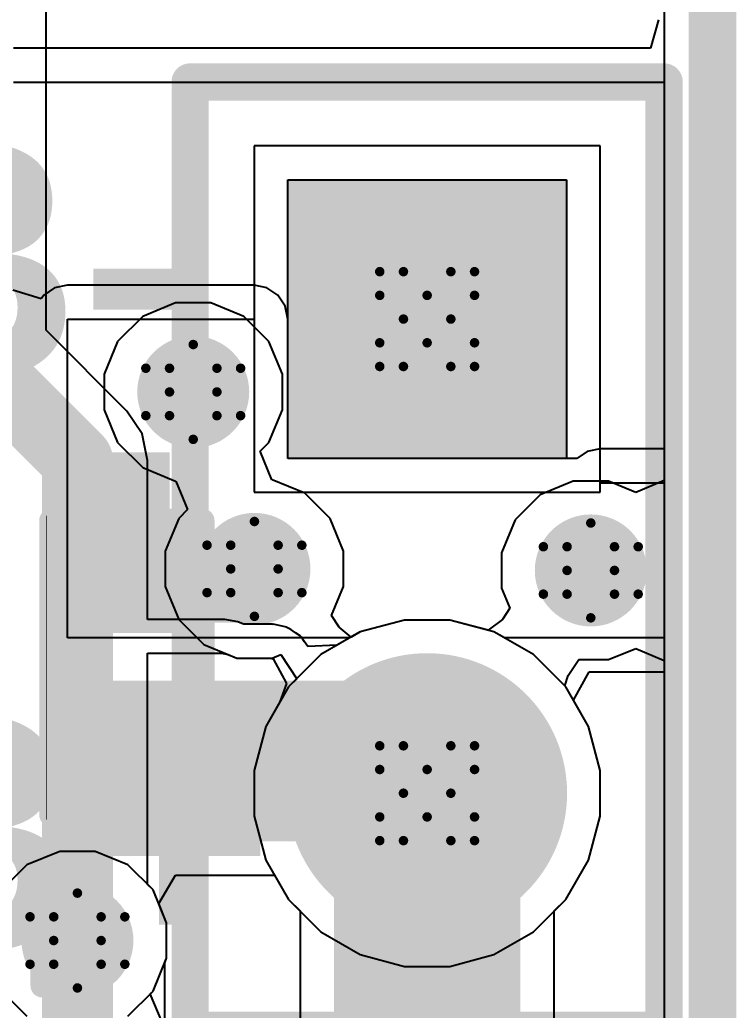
# Model space of a CAD drawing. Header units: inches. Extents: x -10 to 344, y -7 to 75.
# Drawn here: x 56.29 to 60.13, y 10.62 to 15.92 of the extents above; entities that cross this region are included whole.
import ezdxf

# ---------------------------------------------------------------- set-up
doc = ezdxf.new("R2010")
doc.units = ezdxf.units.IN
for name, color, linetype in [('Board Outline', 216, 'Continuous'), ('Bottom Layer', 5, 'Continuous'), ('Bottom Overlay', 54, 'Continuous'), ('Bottom Paste', 16, 'Continuous'), ('Bottom Solder', 6, 'Continuous'), ('Drill Drawing', 1, 'Continuous'), ('Mid Layer 1', 16, 'Continuous'), ('Mid Layer 2', 76, 'Continuous'), ('Multi-Layer', 9, 'Continuous'), ('Pad Holes', 156, 'Continuous'), ('Top Layer', 1, 'Continuous'), ('Top Overlay', 2, 'Continuous'), ('Top Solder', 216, 'Continuous'), ('Via Holes', 16, 'Continuous')]:
    doc.layers.add(name, color=color, linetype=linetype)
doc.styles.add('Arial_Bold', font='', dxfattribs={"height": 0.2})
doc.styles.get('Arial_Bold').set_extended_font_data('Arial', bold=True)

# ---------------------------------------------------------------- blocks, each defined once
blk = doc.blocks.new('R___0402_B_18')
at = {"layer": 'Bottom Layer'}
for points in [[(-0.2413, 0.3175), (-0.2413, -0.3175), (-0.6985, -0.3175), (-0.6985, 0.3175)], [(0.6985, 0.3175), (0.6985, -0.3175), (0.2413, -0.3175), (0.2413, 0.3175)]]:
    blk.add_hatch(color=5, dxfattribs=at).paths.add_polyline_path(points)
at = {"layer": 'Bottom Paste'}
for points in [[(-0.2413, 0.3175), (-0.2413, -0.3175), (-0.6985, -0.3175), (-0.6985, 0.3175)], [(0.6985, 0.3175), (0.6985, -0.3175), (0.2413, -0.3175), (0.2413, 0.3175)]]:
    blk.add_hatch(color=16, dxfattribs=at).paths.add_polyline_path(points)
at = {"layer": 'Bottom Solder'}
for points in [[(-0.1863, 0.3725), (-0.1863, -0.3725), (-0.7535, -0.3725), (-0.7535, 0.3725)], [(0.7535, 0.3725), (0.7535, -0.3725), (0.1863, -0.3725), (0.1863, 0.3725)]]:
    blk.add_hatch(color=6, dxfattribs=at).paths.add_polyline_path(points)
at = {"layer": 'Bottom Overlay'}
for points in [[(-0.7874, 0.4064, 0.127, 0.127, 0), (0.7874, 0.4064, 0.127, 0.127, 0)], [(-0.7874, 0.4064, 0.127, 0.127, 0), (-0.7874, -0.4064, 0.127, 0.127, 0)], [(-0.8128, 0.4318, 0.00323, 0.00323, 0), (0.8128, 0.4318, 0.00323, 0.00323, 0)], [(0.7874, 0.4064, 0.127, 0.127, 0), (0.7874, -0.4064, 0.127, 0.127, 0)], [(-0.7874, -0.4064, 0.127, 0.127, 0), (0.7874, -0.4064, 0.127, 0.127, 0)]]:
    blk.add_lwpolyline(points, format="xyseb", dxfattribs=at)
for points in [[(-0.8191, 0.4064, 0.0635, 0.0635, 1), (-0.7556, 0.4064, 0.0635, 0.0635, 1)], [(-0.8191, 0.4064, 0.0635, 0.0635, 1), (-0.7556, 0.4064, 0.0635, 0.0635, 1)], [(-0.8136, 0.4318, 0.00161, 0.00161, 1), (-0.812, 0.4318, 0.00161, 0.00161, 1)], [(0.7556, 0.4064, 0.0635, 0.0635, 1), (0.8191, 0.4064, 0.0635, 0.0635, 1)], [(0.7556, 0.4064, 0.0635, 0.0635, 1), (0.8191, 0.4064, 0.0635, 0.0635, 1)], [(0.812, 0.4318, 0.00161, 0.00161, 1), (0.8136, 0.4318, 0.00161, 0.00161, 1)], [(-0.8191, -0.4064, 0.0635, 0.0635, 1), (-0.7556, -0.4064, 0.0635, 0.0635, 1)], [(-0.8191, -0.4064, 0.0635, 0.0635, 1), (-0.7556, -0.4064, 0.0635, 0.0635, 1)], [(0.7556, -0.4064, 0.0635, 0.0635, 1), (0.8191, -0.4064, 0.0635, 0.0635, 1)], [(0.7556, -0.4064, 0.0635, 0.0635, 1), (0.8191, -0.4064, 0.0635, 0.0635, 1)]]:
    blk.add_lwpolyline(points, format="xyseb", close=True, dxfattribs=at)
blk = doc.blocks.new('32_QFN__5_5__B_27')
at = {"layer": 'Bottom Overlay'}
for points in [[(2.5, -2.205, 0.127, 0.127, 0), (2.5, -2.5, 0.127, 0.127, 0)], [(2.205, -2.5, 0.127, 0.127, 0), (2.5, -2.5, 0.127, 0.127, 0)]]:
    blk.add_lwpolyline(points, format="xyseb", dxfattribs=at)
for points in [[(2.1732, -2.5, 0.0635, 0.0635, 1), (2.2367, -2.5, 0.0635, 0.0635, 1)], [(2.4683, -2.5, 0.0635, 0.0635, 1), (2.5318, -2.5, 0.0635, 0.0635, 1)], [(2.4683, -2.5, 0.0635, 0.0635, 1), (2.5318, -2.5, 0.0635, 0.0635, 1)]]:
    blk.add_lwpolyline(points, format="xyseb", close=True, dxfattribs=at)
blk = doc.blocks.new('HDR1X2__86')
at = {"layer": 'Bottom Layer'}
blk.add_hatch(color=5, dxfattribs=at).paths.add_polyline_path([(-0.75, 0.75), (0.75, 0.75), (0.75, -0.75), (-0.75, -0.75)])
h = blk.add_hatch(color=5, dxfattribs=at)
edge = h.paths.add_edge_path()
edge.add_arc((2.54, 0), 0.75, 0, 360)
at = {"layer": 'Bottom Solder'}
h = blk.add_hatch(color=6, dxfattribs=at)
edge = h.paths.add_edge_path()
edge.add_arc((0, 0), 0.5516, 0, 360)
h = blk.add_hatch(color=6, dxfattribs=at)
edge = h.paths.add_edge_path()
edge.add_arc((2.54, 0), 0.5516, 0, 360)
at = {"layer": 'Mid Layer 1'}
blk.add_hatch(color=16, dxfattribs=at).paths.add_polyline_path([(-0.75, 0.75), (0.75, 0.75), (0.75, -0.75), (-0.75, -0.75)])
h = blk.add_hatch(color=16, dxfattribs=at)
edge = h.paths.add_edge_path()
edge.add_arc((2.54, 0), 0.75, 0, 360)
at = {"layer": 'Mid Layer 2'}
blk.add_hatch(color=76, dxfattribs=at).paths.add_polyline_path([(-0.75, 0.75), (0.75, 0.75), (0.75, -0.75), (-0.75, -0.75)])
h = blk.add_hatch(color=76, dxfattribs=at)
edge = h.paths.add_edge_path()
edge.add_arc((2.54, 0), 0.75, 0, 360)
at = {"layer": 'Multi-Layer'}
blk.add_hatch(color=9, dxfattribs=at).paths.add_polyline_path([(-0.75, 0.75), (0.75, 0.75), (0.75, -0.75), (-0.75, -0.75)])
h = blk.add_hatch(color=9, dxfattribs=at)
edge = h.paths.add_edge_path()
edge.add_arc((2.54, 0), 0.75, 0, 360)
at = {"layer": 'Pad Holes'}
h = blk.add_hatch(color=7, dxfattribs=at)
edge = h.paths.add_edge_path()
edge.add_arc((0, 0), 0.45, 0, 360)
h = blk.add_hatch(color=7, dxfattribs=at)
edge = h.paths.add_edge_path()
edge.add_arc((2.54, 0), 0.45, 0, 360)
at = {"layer": 'Top Layer'}
blk.add_hatch(color=1, dxfattribs=at).paths.add_polyline_path([(-0.75, 0.75), (0.75, 0.75), (0.75, -0.75), (-0.75, -0.75)])
h = blk.add_hatch(color=1, dxfattribs=at)
edge = h.paths.add_edge_path()
edge.add_arc((2.54, 0), 0.75, 0, 360)
at = {"layer": 'Top Solder'}
h = blk.add_hatch(color=216, dxfattribs=at)
edge = h.paths.add_edge_path()
edge.add_arc((0, 0), 0.5516, 0, 360)
h = blk.add_hatch(color=216, dxfattribs=at)
edge = h.paths.add_edge_path()
edge.add_arc((2.54, 0), 0.5516, 0, 360)
at = {"layer": 'Top Overlay'}
for points in [[(3.81, 1.27, 0.2, 0.2, 0), (-1.27, 1.27, 0.2, 0.2, 0)], [(-1.27, -1.27, 0.2, 0.2, 0), (-1.27, 1.27, 0.2, 0.2, 0)], [(3.81, -1.27, 0.2, 0.2, 0), (3.81, 1.27, 0.2, 0.2, 0)], [(3.81, -1.27, 0.2, 0.2, 0), (-1.27, -1.27, 0.2, 0.2, 0)]]:
    blk.add_lwpolyline(points, format="xyseb", dxfattribs=at)
for points in [[(-1.32, 1.27, 0.1, 0.1, 1), (-1.22, 1.27, 0.1, 0.1, 1)], [(-1.32, 1.27, 0.1, 0.1, 1), (-1.22, 1.27, 0.1, 0.1, 1)], [(3.76, 1.27, 0.1, 0.1, 1), (3.86, 1.27, 0.1, 0.1, 1)], [(3.76, 1.27, 0.1, 0.1, 1), (3.86, 1.27, 0.1, 0.1, 1)], [(-1.32, -1.27, 0.1, 0.1, 1), (-1.22, -1.27, 0.1, 0.1, 1)], [(-1.32, -1.27, 0.1, 0.1, 1), (-1.22, -1.27, 0.1, 0.1, 1)], [(3.76, -1.27, 0.1, 0.1, 1), (3.86, -1.27, 0.1, 0.1, 1)], [(3.76, -1.27, 0.1, 0.1, 1), (3.86, -1.27, 0.1, 0.1, 1)]]:
    blk.add_lwpolyline(points, format="xyseb", close=True, dxfattribs=at)

msp = doc.modelspace()

# ---------------------------------------------------------------- hatches: boundary and pattern name
at = {"layer": 'Bottom Layer'}
h = msp.add_hatch(color=5, dxfattribs=at)
edge = h.paths.add_edge_path()
edge.add_arc((57.2172, 13.9307), 0.3, 0, 360)
for points in [[(57.0901, 12.9237), (57.0901, 13.6075), (56.6329, 13.6075), (56.6329, 12.9237)], [(56.8615, 12.6951), (57.5453, 12.6951), (57.5453, 13.1523), (56.8615, 13.1523)], [(56.544, 11.5234), (58.4708, 11.5234), (58.4708, 12.3832), (56.544, 12.3832)]]:
    msp.add_hatch(color=5, dxfattribs=at).paths.add_polyline_path(points)
h = msp.add_hatch(color=5, dxfattribs=at)
edge = h.paths.add_edge_path()
edge.add_arc((57.5453, 12.9827), 0.3, 0, 360)
h = msp.add_hatch(color=5, dxfattribs=at)
edge = h.paths.add_edge_path()
edge.add_arc((59.3478, 12.9745), 0.3, 0, 360)
h = msp.add_hatch(color=5, dxfattribs=at)
edge = h.paths.add_edge_path()
edge.add_arc((56.5967, 10.9919), 0.3, 0, 360)
at = {"layer": 'Mid Layer 1'}
h = msp.add_hatch(color=16, dxfattribs=at)
edge = h.paths.add_edge_path()
edge.add_arc((57.2172, 13.9307), 0.3, 0, 360)
h = msp.add_hatch(color=16, dxfattribs=at)
edge = h.paths.add_edge_path()
edge.add_arc((57.5453, 12.9827), 0.3, 0, 360)
h = msp.add_hatch(color=16, dxfattribs=at)
edge = h.paths.add_edge_path()
edge.add_arc((59.3478, 12.9745), 0.3, 0, 360)
h = msp.add_hatch(color=16, dxfattribs=at)
edge = h.paths.add_edge_path()
edge.add_arc((56.5967, 10.9919), 0.3, 0, 360)
at = {"layer": 'Mid Layer 2'}
h = msp.add_hatch(color=76, dxfattribs=at)
edge = h.paths.add_edge_path()
edge.add_arc((57.2172, 13.9307), 0.3, 0, 360)
h = msp.add_hatch(color=76, dxfattribs=at)
edge = h.paths.add_edge_path()
edge.add_arc((57.5453, 12.9827), 0.3, 0, 360)
h = msp.add_hatch(color=76, dxfattribs=at)
edge = h.paths.add_edge_path()
edge.add_arc((59.3478, 12.9745), 0.3, 0, 360)
msp.add_hatch(color=76, dxfattribs=at).paths.add_polyline_path([(57.9708, 9.525), (58.9708, 9.525), (58.9708, 11.7811), (57.9708, 11.7811)])
h = msp.add_hatch(color=76, dxfattribs=at)
edge = h.paths.add_edge_path()
edge.add_arc((56.5967, 10.9919), 0.3, 0, 360)
at = {"layer": 'Top Layer'}
h = msp.add_hatch(color=1, dxfattribs=at)
edge = h.paths.add_edge_path()
edge.add_arc((57.2172, 13.9307), 0.3, 0, 360)
h = msp.add_hatch(color=1, dxfattribs=at)
edge = h.paths.add_edge_path()
edge.add_arc((57.5453, 12.9827), 0.3, 0, 360)
h = msp.add_hatch(color=1, dxfattribs=at)
edge = h.paths.add_edge_path()
edge.add_arc((59.3478, 12.9745), 0.3, 0, 360)
h = msp.add_hatch(color=1, dxfattribs=at)
edge = h.paths.add_edge_path()
edge.add_arc((56.5967, 10.9919), 0.3, 0, 360)
at = {"layer": 'Via Holes'}
h = msp.add_hatch(color=7, dxfattribs=at)
edge = h.paths.add_edge_path()
edge.add_arc((57.2172, 13.9307), 0.15, 0, 360)
h = msp.add_hatch(color=7, dxfattribs=at)
edge = h.paths.add_edge_path()
edge.add_arc((57.5453, 12.9827), 0.15, 0, 360)
h = msp.add_hatch(color=7, dxfattribs=at)
edge = h.paths.add_edge_path()
edge.add_arc((59.3478, 12.9745), 0.15, 0, 360)
h = msp.add_hatch(color=7, dxfattribs=at)
edge = h.paths.add_edge_path()
edge.add_arc((56.5967, 10.9919), 0.15, 0, 360)

# ---------------------------------------------------------------- linework, layer by layer
at = {"layer": 'Board Outline'}
msp.add_lwpolyline([(60, 30, 0.254, 0.254, 0), (60, 0, 0.254, 0.254, 0)], format="xyseb", dxfattribs=at)
at = {"layer": 'Bottom Layer'}
for p, q in [((59.7411, 15.9982), (59.7411, 13.6254)), ((56.4746, 14.4886), (56.4158, 14.4493)), ((56.544, 14.5024), (56.4746, 14.4886)), ((57.543, 14.5024), (56.544, 14.5024)), ((57.6124, 14.4886), (57.543, 14.5024)), ((57.6712, 14.4493), (57.6124, 14.4886)), ((56.4031, 14.4303), (56.2507, 14.4765)), ((56.4158, 14.4493), (56.4031, 14.4303)), ((57.7105, 14.3905), (57.6712, 14.4493)), ((57.7243, 14.3211), (57.7105, 14.3905)), ((56.544, 12.6126), (56.544, 14.3211)), ((56.544, 14.3211), (57.543, 14.3211)), ((57.543, 14.3211), (57.543, 13.3933)), ((57.7243, 13.5746), (57.7243, 14.3211)), ((59.3292, 13.6116), (59.2738, 13.5746)), ((59.3986, 13.6254), (59.3292, 13.6116)), ((59.7411, 13.6254), (59.3986, 13.6254)), ((59.2738, 13.5746), (57.7243, 13.5746)), ((59.3986, 13.3933), (59.3986, 13.4441)), ((59.3986, 13.4441), (59.7411, 13.4441)), ((59.7411, 13.4441), (59.7411, 12.6126)), ((57.543, 13.3933), (59.3986, 13.3933)), ((58.3487, 12.7089), (58.1127, 12.6457)), ((58.5929, 12.7089), (58.3487, 12.7089)), ((58.8289, 12.6457), (58.5929, 12.7089)), ((58.1127, 12.6457), (58.0554, 12.6126)), ((58.8862, 12.6126), (58.8289, 12.6457)), ((58.0554, 12.6126), (56.544, 12.6126)), ((59.7411, 12.6126), (58.8862, 12.6126)), ((59.2547, 12.2789), (59.3396, 12.4313)), ((59.3396, 12.4313), (59.7411, 12.4313)), ((59.7411, 12.4313), (59.7411, 10.3243)), ((59.3354, 12.1392), (59.2547, 12.2789)), ((59.3986, 11.9033), (59.3354, 12.1392)), ((59.3986, 11.659), (59.3986, 11.9033)), ((59.3354, 11.423), (59.3986, 11.659)), ((59.2132, 11.2114), (59.3354, 11.423)), ((57.032, 11.1897), (57.1214, 11.3421)), ((57.1214, 11.3421), (57.6529, 11.3421)), ((57.6529, 11.3421), (57.7284, 11.2114)), ((57.7284, 11.2114), (57.9011, 11.0387)), ((59.0405, 11.0387), (59.2132, 11.2114)), ((57.0745, 11.087), (57.032, 11.1897)), ((57.0745, 10.8969), (57.0745, 11.087)), ((57.9011, 11.0387), (58.1127, 10.9165)), ((58.8289, 10.9165), (59.0405, 11.0387)), ((57.0018, 10.7213), (57.0745, 10.8969)), ((58.1127, 10.9165), (58.3487, 10.8533)), ((58.5929, 10.8533), (58.8289, 10.9165)), ((58.3487, 10.8533), (58.5929, 10.8533)), ((56.9871, 10.7066), (57.0018, 10.7213)), ((57.0502, 10.5542), (56.9871, 10.7066))]:
    msp.add_line(p, q, dxfattribs=at)
at = {"layer": 'Drill Drawing'}
for points in [[(58.2168, 14.4481, 0.0508, 0.0508, 0), (58.2168, 14.5751, 0.0508, 0.0508, 0)], [(58.2168, 14.5751, 0.0508, 0.0508, 0), (58.3438, 14.5751, 0.0508, 0.0508, 0)], [(58.3438, 14.5751, 0.0508, 0.0508, 0), (58.4708, 14.4481, 0.0508, 0.0508, 0)], [(58.4708, 14.4481, 0.0508, 0.0508, 0), (58.5978, 14.5751, 0.0508, 0.0508, 0)], [(58.5978, 14.5751, 0.0508, 0.0508, 0), (58.7248, 14.5751, 0.0508, 0.0508, 0)], [(58.7248, 14.4481, 0.0508, 0.0508, 0), (58.7248, 14.5751, 0.0508, 0.0508, 0)], [(58.2168, 14.4481, 0.0508, 0.0508, 0), (58.3438, 14.3211, 0.0508, 0.0508, 0)], [(58.5978, 14.3211, 0.0508, 0.0508, 0), (58.7248, 14.4481, 0.0508, 0.0508, 0)], [(58.2168, 14.1941, 0.0508, 0.0508, 0), (58.3438, 14.3211, 0.0508, 0.0508, 0)], [(58.5978, 14.3211, 0.0508, 0.0508, 0), (58.7248, 14.1941, 0.0508, 0.0508, 0)], [(58.2168, 14.0671, 0.0508, 0.0508, 0), (58.2168, 14.1941, 0.0508, 0.0508, 0)], [(58.3438, 14.0671, 0.0508, 0.0508, 0), (58.4708, 14.1941, 0.0508, 0.0508, 0)], [(58.4708, 14.1941, 0.0508, 0.0508, 0), (58.5978, 14.0671, 0.0508, 0.0508, 0)], [(58.7248, 14.0671, 0.0508, 0.0508, 0), (58.7248, 14.1941, 0.0508, 0.0508, 0)], [(57.0902, 14.0577, 0.0508, 0.0508, 0), (57.2172, 14.1847, 0.0508, 0.0508, 0)], [(57.2172, 14.1847, 0.0508, 0.0508, 0), (57.3442, 14.0577, 0.0508, 0.0508, 0)], [(56.9632, 14.0577, 0.0508, 0.0508, 0), (57.0902, 13.9307, 0.0508, 0.0508, 0)], [(56.9632, 14.0577, 0.0508, 0.0508, 0), (57.0902, 14.0577, 0.0508, 0.0508, 0)], [(57.3442, 14.0577, 0.0508, 0.0508, 0), (57.4712, 14.0577, 0.0508, 0.0508, 0)], [(57.3442, 13.9307, 0.0508, 0.0508, 0), (57.4712, 14.0577, 0.0508, 0.0508, 0)], [(58.2168, 14.0671, 0.0508, 0.0508, 0), (58.3438, 14.0671, 0.0508, 0.0508, 0)], [(58.5978, 14.0671, 0.0508, 0.0508, 0), (58.7248, 14.0671, 0.0508, 0.0508, 0)], [(56.9632, 13.8037, 0.0508, 0.0508, 0), (57.0902, 13.9307, 0.0508, 0.0508, 0)], [(57.3442, 13.9307, 0.0508, 0.0508, 0), (57.4712, 13.8037, 0.0508, 0.0508, 0)], [(56.9632, 13.8037, 0.0508, 0.0508, 0), (57.0902, 13.8037, 0.0508, 0.0508, 0)], [(57.0902, 13.8037, 0.0508, 0.0508, 0), (57.2172, 13.6767, 0.0508, 0.0508, 0)], [(57.2172, 13.6767, 0.0508, 0.0508, 0), (57.3442, 13.8037, 0.0508, 0.0508, 0)], [(57.3442, 13.8037, 0.0508, 0.0508, 0), (57.4712, 13.8037, 0.0508, 0.0508, 0)], [(57.4183, 13.1097, 0.0508, 0.0508, 0), (57.5453, 13.2367, 0.0508, 0.0508, 0)], [(57.5453, 13.2367, 0.0508, 0.0508, 0), (57.6723, 13.1097, 0.0508, 0.0508, 0)], [(59.2208, 13.1015, 0.0508, 0.0508, 0), (59.3478, 13.2285, 0.0508, 0.0508, 0)], [(59.3478, 13.2285, 0.0508, 0.0508, 0), (59.4748, 13.1015, 0.0508, 0.0508, 0)], [(57.2913, 13.1097, 0.0508, 0.0508, 0), (57.4183, 12.9827, 0.0508, 0.0508, 0)], [(57.2913, 13.1097, 0.0508, 0.0508, 0), (57.4183, 13.1097, 0.0508, 0.0508, 0)], [(57.6723, 13.1097, 0.0508, 0.0508, 0), (57.7993, 13.1097, 0.0508, 0.0508, 0)], [(57.6723, 12.9827, 0.0508, 0.0508, 0), (57.7993, 13.1097, 0.0508, 0.0508, 0)], [(59.0938, 13.1015, 0.0508, 0.0508, 0), (59.2208, 12.9745, 0.0508, 0.0508, 0)], [(59.0938, 13.1015, 0.0508, 0.0508, 0), (59.2208, 13.1015, 0.0508, 0.0508, 0)], [(59.4748, 13.1015, 0.0508, 0.0508, 0), (59.6018, 13.1015, 0.0508, 0.0508, 0)], [(59.4748, 12.9745, 0.0508, 0.0508, 0), (59.6018, 13.1015, 0.0508, 0.0508, 0)], [(57.2913, 12.8557, 0.0508, 0.0508, 0), (57.4183, 12.9827, 0.0508, 0.0508, 0)], [(57.6723, 12.9827, 0.0508, 0.0508, 0), (57.7993, 12.8557, 0.0508, 0.0508, 0)], [(59.0938, 12.8475, 0.0508, 0.0508, 0), (59.2208, 12.9745, 0.0508, 0.0508, 0)], [(59.4748, 12.9745, 0.0508, 0.0508, 0), (59.6018, 12.8475, 0.0508, 0.0508, 0)], [(57.2913, 12.8557, 0.0508, 0.0508, 0), (57.4183, 12.8557, 0.0508, 0.0508, 0)], [(57.4183, 12.8557, 0.0508, 0.0508, 0), (57.5453, 12.7287, 0.0508, 0.0508, 0)], [(57.5453, 12.7287, 0.0508, 0.0508, 0), (57.6723, 12.8557, 0.0508, 0.0508, 0)], [(57.6723, 12.8557, 0.0508, 0.0508, 0), (57.7993, 12.8557, 0.0508, 0.0508, 0)], [(59.0938, 12.8475, 0.0508, 0.0508, 0), (59.2208, 12.8475, 0.0508, 0.0508, 0)], [(59.2208, 12.8475, 0.0508, 0.0508, 0), (59.3478, 12.7205, 0.0508, 0.0508, 0)], [(59.3478, 12.7205, 0.0508, 0.0508, 0), (59.4748, 12.8475, 0.0508, 0.0508, 0)], [(59.4748, 12.8475, 0.0508, 0.0508, 0), (59.6018, 12.8475, 0.0508, 0.0508, 0)], [(58.2168, 11.9081, 0.0508, 0.0508, 0), (58.2168, 12.0351, 0.0508, 0.0508, 0)], [(58.2168, 12.0351, 0.0508, 0.0508, 0), (58.3438, 12.0351, 0.0508, 0.0508, 0)], [(58.3438, 12.0351, 0.0508, 0.0508, 0), (58.4708, 11.9081, 0.0508, 0.0508, 0)], [(58.4708, 11.9081, 0.0508, 0.0508, 0), (58.5978, 12.0351, 0.0508, 0.0508, 0)], [(58.5978, 12.0351, 0.0508, 0.0508, 0), (58.7248, 12.0351, 0.0508, 0.0508, 0)], [(58.7248, 11.9081, 0.0508, 0.0508, 0), (58.7248, 12.0351, 0.0508, 0.0508, 0)], [(58.2168, 11.9081, 0.0508, 0.0508, 0), (58.3438, 11.7811, 0.0508, 0.0508, 0)], [(58.5978, 11.7811, 0.0508, 0.0508, 0), (58.7248, 11.9081, 0.0508, 0.0508, 0)], [(58.2168, 11.6541, 0.0508, 0.0508, 0), (58.3438, 11.7811, 0.0508, 0.0508, 0)], [(58.5978, 11.7811, 0.0508, 0.0508, 0), (58.7248, 11.6541, 0.0508, 0.0508, 0)], [(58.2168, 11.5271, 0.0508, 0.0508, 0), (58.2168, 11.6541, 0.0508, 0.0508, 0)], [(58.3438, 11.5271, 0.0508, 0.0508, 0), (58.4708, 11.6541, 0.0508, 0.0508, 0)], [(58.4708, 11.6541, 0.0508, 0.0508, 0), (58.5978, 11.5271, 0.0508, 0.0508, 0)], [(58.7248, 11.5271, 0.0508, 0.0508, 0), (58.7248, 11.6541, 0.0508, 0.0508, 0)], [(58.2168, 11.5271, 0.0508, 0.0508, 0), (58.3438, 11.5271, 0.0508, 0.0508, 0)], [(58.5978, 11.5271, 0.0508, 0.0508, 0), (58.7248, 11.5271, 0.0508, 0.0508, 0)], [(56.4697, 11.1189, 0.0508, 0.0508, 0), (56.5967, 11.2459, 0.0508, 0.0508, 0)], [(56.5967, 11.2459, 0.0508, 0.0508, 0), (56.7237, 11.1189, 0.0508, 0.0508, 0)], [(56.3427, 11.1189, 0.0508, 0.0508, 0), (56.4697, 10.9919, 0.0508, 0.0508, 0)], [(56.3427, 11.1189, 0.0508, 0.0508, 0), (56.4697, 11.1189, 0.0508, 0.0508, 0)], [(56.7237, 11.1189, 0.0508, 0.0508, 0), (56.8507, 11.1189, 0.0508, 0.0508, 0)], [(56.7237, 10.9919, 0.0508, 0.0508, 0), (56.8507, 11.1189, 0.0508, 0.0508, 0)], [(56.3427, 10.8649, 0.0508, 0.0508, 0), (56.4697, 10.9919, 0.0508, 0.0508, 0)], [(56.7237, 10.9919, 0.0508, 0.0508, 0), (56.8507, 10.8649, 0.0508, 0.0508, 0)], [(56.3427, 10.8649, 0.0508, 0.0508, 0), (56.4697, 10.8649, 0.0508, 0.0508, 0)], [(56.4697, 10.8649, 0.0508, 0.0508, 0), (56.5967, 10.7379, 0.0508, 0.0508, 0)], [(56.5967, 10.7379, 0.0508, 0.0508, 0), (56.7237, 10.8649, 0.0508, 0.0508, 0)], [(56.7237, 10.8649, 0.0508, 0.0508, 0), (56.8507, 10.8649, 0.0508, 0.0508, 0)]]:
    msp.add_lwpolyline(points, format="xyseb", dxfattribs=at)
for points in [[(58.2041, 14.5751, 0.0254, 0.0254, 1), (58.2295, 14.5751, 0.0254, 0.0254, 1)], [(58.2041, 14.5751, 0.0254, 0.0254, 1), (58.2295, 14.5751, 0.0254, 0.0254, 1)], [(58.3311, 14.5751, 0.0254, 0.0254, 1), (58.3565, 14.5751, 0.0254, 0.0254, 1)], [(58.3311, 14.5751, 0.0254, 0.0254, 1), (58.3565, 14.5751, 0.0254, 0.0254, 1)], [(58.5851, 14.5751, 0.0254, 0.0254, 1), (58.6105, 14.5751, 0.0254, 0.0254, 1)], [(58.5851, 14.5751, 0.0254, 0.0254, 1), (58.6105, 14.5751, 0.0254, 0.0254, 1)], [(58.7121, 14.5751, 0.0254, 0.0254, 1), (58.7375, 14.5751, 0.0254, 0.0254, 1)], [(58.7121, 14.5751, 0.0254, 0.0254, 1), (58.7375, 14.5751, 0.0254, 0.0254, 1)], [(58.2041, 14.4481, 0.0254, 0.0254, 1), (58.2295, 14.4481, 0.0254, 0.0254, 1)], [(58.2041, 14.4481, 0.0254, 0.0254, 1), (58.2295, 14.4481, 0.0254, 0.0254, 1)], [(58.4581, 14.4481, 0.0254, 0.0254, 1), (58.4835, 14.4481, 0.0254, 0.0254, 1)], [(58.4581, 14.4481, 0.0254, 0.0254, 1), (58.4835, 14.4481, 0.0254, 0.0254, 1)], [(58.7121, 14.4481, 0.0254, 0.0254, 1), (58.7375, 14.4481, 0.0254, 0.0254, 1)], [(58.7121, 14.4481, 0.0254, 0.0254, 1), (58.7375, 14.4481, 0.0254, 0.0254, 1)], [(58.3311, 14.3211, 0.0254, 0.0254, 1), (58.3565, 14.3211, 0.0254, 0.0254, 1)], [(58.3311, 14.3211, 0.0254, 0.0254, 1), (58.3565, 14.3211, 0.0254, 0.0254, 1)], [(58.5851, 14.3211, 0.0254, 0.0254, 1), (58.6105, 14.3211, 0.0254, 0.0254, 1)], [(58.5851, 14.3211, 0.0254, 0.0254, 1), (58.6105, 14.3211, 0.0254, 0.0254, 1)], [(58.2041, 14.1941, 0.0254, 0.0254, 1), (58.2295, 14.1941, 0.0254, 0.0254, 1)], [(58.2041, 14.1941, 0.0254, 0.0254, 1), (58.2295, 14.1941, 0.0254, 0.0254, 1)], [(58.4581, 14.1941, 0.0254, 0.0254, 1), (58.4835, 14.1941, 0.0254, 0.0254, 1)], [(58.4581, 14.1941, 0.0254, 0.0254, 1), (58.4835, 14.1941, 0.0254, 0.0254, 1)], [(58.7121, 14.1941, 0.0254, 0.0254, 1), (58.7375, 14.1941, 0.0254, 0.0254, 1)], [(58.7121, 14.1941, 0.0254, 0.0254, 1), (58.7375, 14.1941, 0.0254, 0.0254, 1)], [(57.2045, 14.1847, 0.0254, 0.0254, 1), (57.2299, 14.1847, 0.0254, 0.0254, 1)], [(57.2045, 14.1847, 0.0254, 0.0254, 1), (57.2299, 14.1847, 0.0254, 0.0254, 1)], [(56.9505, 14.0577, 0.0254, 0.0254, 1), (56.9759, 14.0577, 0.0254, 0.0254, 1)], [(56.9505, 14.0577, 0.0254, 0.0254, 1), (56.9759, 14.0577, 0.0254, 0.0254, 1)], [(57.0775, 14.0577, 0.0254, 0.0254, 1), (57.1029, 14.0577, 0.0254, 0.0254, 1)], [(57.0775, 14.0577, 0.0254, 0.0254, 1), (57.1029, 14.0577, 0.0254, 0.0254, 1)], [(57.3315, 14.0577, 0.0254, 0.0254, 1), (57.3569, 14.0577, 0.0254, 0.0254, 1)], [(57.3315, 14.0577, 0.0254, 0.0254, 1), (57.3569, 14.0577, 0.0254, 0.0254, 1)], [(57.4585, 14.0577, 0.0254, 0.0254, 1), (57.4839, 14.0577, 0.0254, 0.0254, 1)], [(57.4585, 14.0577, 0.0254, 0.0254, 1), (57.4839, 14.0577, 0.0254, 0.0254, 1)], [(58.2041, 14.0671, 0.0254, 0.0254, 1), (58.2295, 14.0671, 0.0254, 0.0254, 1)], [(58.2041, 14.0671, 0.0254, 0.0254, 1), (58.2295, 14.0671, 0.0254, 0.0254, 1)], [(58.3311, 14.0671, 0.0254, 0.0254, 1), (58.3565, 14.0671, 0.0254, 0.0254, 1)], [(58.3311, 14.0671, 0.0254, 0.0254, 1), (58.3565, 14.0671, 0.0254, 0.0254, 1)], [(58.5851, 14.0671, 0.0254, 0.0254, 1), (58.6105, 14.0671, 0.0254, 0.0254, 1)], [(58.5851, 14.0671, 0.0254, 0.0254, 1), (58.6105, 14.0671, 0.0254, 0.0254, 1)], [(58.7121, 14.0671, 0.0254, 0.0254, 1), (58.7375, 14.0671, 0.0254, 0.0254, 1)], [(58.7121, 14.0671, 0.0254, 0.0254, 1), (58.7375, 14.0671, 0.0254, 0.0254, 1)], [(57.0775, 13.9307, 0.0254, 0.0254, 1), (57.1029, 13.9307, 0.0254, 0.0254, 1)], [(57.0775, 13.9307, 0.0254, 0.0254, 1), (57.1029, 13.9307, 0.0254, 0.0254, 1)], [(57.3315, 13.9307, 0.0254, 0.0254, 1), (57.3569, 13.9307, 0.0254, 0.0254, 1)], [(57.3315, 13.9307, 0.0254, 0.0254, 1), (57.3569, 13.9307, 0.0254, 0.0254, 1)], [(56.9505, 13.8037, 0.0254, 0.0254, 1), (56.9759, 13.8037, 0.0254, 0.0254, 1)], [(56.9505, 13.8037, 0.0254, 0.0254, 1), (56.9759, 13.8037, 0.0254, 0.0254, 1)], [(57.0775, 13.8037, 0.0254, 0.0254, 1), (57.1029, 13.8037, 0.0254, 0.0254, 1)], [(57.0775, 13.8037, 0.0254, 0.0254, 1), (57.1029, 13.8037, 0.0254, 0.0254, 1)], [(57.3315, 13.8037, 0.0254, 0.0254, 1), (57.3569, 13.8037, 0.0254, 0.0254, 1)], [(57.3315, 13.8037, 0.0254, 0.0254, 1), (57.3569, 13.8037, 0.0254, 0.0254, 1)], [(57.4585, 13.8037, 0.0254, 0.0254, 1), (57.4839, 13.8037, 0.0254, 0.0254, 1)], [(57.4585, 13.8037, 0.0254, 0.0254, 1), (57.4839, 13.8037, 0.0254, 0.0254, 1)], [(57.2045, 13.6767, 0.0254, 0.0254, 1), (57.2299, 13.6767, 0.0254, 0.0254, 1)], [(57.2045, 13.6767, 0.0254, 0.0254, 1), (57.2299, 13.6767, 0.0254, 0.0254, 1)], [(57.5326, 13.2367, 0.0254, 0.0254, 1), (57.558, 13.2367, 0.0254, 0.0254, 1)], [(57.5326, 13.2367, 0.0254, 0.0254, 1), (57.558, 13.2367, 0.0254, 0.0254, 1)], [(59.3351, 13.2285, 0.0254, 0.0254, 1), (59.3605, 13.2285, 0.0254, 0.0254, 1)], [(59.3351, 13.2285, 0.0254, 0.0254, 1), (59.3605, 13.2285, 0.0254, 0.0254, 1)], [(57.2786, 13.1097, 0.0254, 0.0254, 1), (57.304, 13.1097, 0.0254, 0.0254, 1)], [(57.2786, 13.1097, 0.0254, 0.0254, 1), (57.304, 13.1097, 0.0254, 0.0254, 1)], [(57.4056, 13.1097, 0.0254, 0.0254, 1), (57.431, 13.1097, 0.0254, 0.0254, 1)], [(57.4056, 13.1097, 0.0254, 0.0254, 1), (57.431, 13.1097, 0.0254, 0.0254, 1)], [(57.6596, 13.1097, 0.0254, 0.0254, 1), (57.685, 13.1097, 0.0254, 0.0254, 1)], [(57.6596, 13.1097, 0.0254, 0.0254, 1), (57.685, 13.1097, 0.0254, 0.0254, 1)], [(57.7866, 13.1097, 0.0254, 0.0254, 1), (57.812, 13.1097, 0.0254, 0.0254, 1)], [(57.7866, 13.1097, 0.0254, 0.0254, 1), (57.812, 13.1097, 0.0254, 0.0254, 1)], [(59.0811, 13.1015, 0.0254, 0.0254, 1), (59.1065, 13.1015, 0.0254, 0.0254, 1)], [(59.0811, 13.1015, 0.0254, 0.0254, 1), (59.1065, 13.1015, 0.0254, 0.0254, 1)], [(59.2081, 13.1015, 0.0254, 0.0254, 1), (59.2335, 13.1015, 0.0254, 0.0254, 1)], [(59.2081, 13.1015, 0.0254, 0.0254, 1), (59.2335, 13.1015, 0.0254, 0.0254, 1)], [(59.4621, 13.1015, 0.0254, 0.0254, 1), (59.4875, 13.1015, 0.0254, 0.0254, 1)], [(59.4621, 13.1015, 0.0254, 0.0254, 1), (59.4875, 13.1015, 0.0254, 0.0254, 1)], [(59.5891, 13.1015, 0.0254, 0.0254, 1), (59.6145, 13.1015, 0.0254, 0.0254, 1)], [(59.5891, 13.1015, 0.0254, 0.0254, 1), (59.6145, 13.1015, 0.0254, 0.0254, 1)], [(57.4056, 12.9827, 0.0254, 0.0254, 1), (57.431, 12.9827, 0.0254, 0.0254, 1)], [(57.4056, 12.9827, 0.0254, 0.0254, 1), (57.431, 12.9827, 0.0254, 0.0254, 1)], [(57.6596, 12.9827, 0.0254, 0.0254, 1), (57.685, 12.9827, 0.0254, 0.0254, 1)], [(57.6596, 12.9827, 0.0254, 0.0254, 1), (57.685, 12.9827, 0.0254, 0.0254, 1)], [(59.2081, 12.9745, 0.0254, 0.0254, 1), (59.2335, 12.9745, 0.0254, 0.0254, 1)], [(59.2081, 12.9745, 0.0254, 0.0254, 1), (59.2335, 12.9745, 0.0254, 0.0254, 1)], [(59.4621, 12.9745, 0.0254, 0.0254, 1), (59.4875, 12.9745, 0.0254, 0.0254, 1)], [(59.4621, 12.9745, 0.0254, 0.0254, 1), (59.4875, 12.9745, 0.0254, 0.0254, 1)], [(57.2786, 12.8557, 0.0254, 0.0254, 1), (57.304, 12.8557, 0.0254, 0.0254, 1)], [(57.2786, 12.8557, 0.0254, 0.0254, 1), (57.304, 12.8557, 0.0254, 0.0254, 1)], [(57.4056, 12.8557, 0.0254, 0.0254, 1), (57.431, 12.8557, 0.0254, 0.0254, 1)], [(57.4056, 12.8557, 0.0254, 0.0254, 1), (57.431, 12.8557, 0.0254, 0.0254, 1)], [(57.6596, 12.8557, 0.0254, 0.0254, 1), (57.685, 12.8557, 0.0254, 0.0254, 1)], [(57.6596, 12.8557, 0.0254, 0.0254, 1), (57.685, 12.8557, 0.0254, 0.0254, 1)], [(57.7866, 12.8557, 0.0254, 0.0254, 1), (57.812, 12.8557, 0.0254, 0.0254, 1)], [(57.7866, 12.8557, 0.0254, 0.0254, 1), (57.812, 12.8557, 0.0254, 0.0254, 1)], [(59.0811, 12.8475, 0.0254, 0.0254, 1), (59.1065, 12.8475, 0.0254, 0.0254, 1)], [(59.0811, 12.8475, 0.0254, 0.0254, 1), (59.1065, 12.8475, 0.0254, 0.0254, 1)], [(59.2081, 12.8475, 0.0254, 0.0254, 1), (59.2335, 12.8475, 0.0254, 0.0254, 1)], [(59.2081, 12.8475, 0.0254, 0.0254, 1), (59.2335, 12.8475, 0.0254, 0.0254, 1)], [(59.4621, 12.8475, 0.0254, 0.0254, 1), (59.4875, 12.8475, 0.0254, 0.0254, 1)], [(59.4621, 12.8475, 0.0254, 0.0254, 1), (59.4875, 12.8475, 0.0254, 0.0254, 1)], [(59.5891, 12.8475, 0.0254, 0.0254, 1), (59.6145, 12.8475, 0.0254, 0.0254, 1)], [(59.5891, 12.8475, 0.0254, 0.0254, 1), (59.6145, 12.8475, 0.0254, 0.0254, 1)], [(57.5326, 12.7287, 0.0254, 0.0254, 1), (57.558, 12.7287, 0.0254, 0.0254, 1)], [(57.5326, 12.7287, 0.0254, 0.0254, 1), (57.558, 12.7287, 0.0254, 0.0254, 1)], [(59.3351, 12.7205, 0.0254, 0.0254, 1), (59.3605, 12.7205, 0.0254, 0.0254, 1)], [(59.3351, 12.7205, 0.0254, 0.0254, 1), (59.3605, 12.7205, 0.0254, 0.0254, 1)], [(58.2041, 12.0351, 0.0254, 0.0254, 1), (58.2295, 12.0351, 0.0254, 0.0254, 1)], [(58.2041, 12.0351, 0.0254, 0.0254, 1), (58.2295, 12.0351, 0.0254, 0.0254, 1)], [(58.3311, 12.0351, 0.0254, 0.0254, 1), (58.3565, 12.0351, 0.0254, 0.0254, 1)], [(58.3311, 12.0351, 0.0254, 0.0254, 1), (58.3565, 12.0351, 0.0254, 0.0254, 1)], [(58.5851, 12.0351, 0.0254, 0.0254, 1), (58.6105, 12.0351, 0.0254, 0.0254, 1)], [(58.5851, 12.0351, 0.0254, 0.0254, 1), (58.6105, 12.0351, 0.0254, 0.0254, 1)], [(58.7121, 12.0351, 0.0254, 0.0254, 1), (58.7375, 12.0351, 0.0254, 0.0254, 1)], [(58.7121, 12.0351, 0.0254, 0.0254, 1), (58.7375, 12.0351, 0.0254, 0.0254, 1)], [(58.2041, 11.9081, 0.0254, 0.0254, 1), (58.2295, 11.9081, 0.0254, 0.0254, 1)], [(58.2041, 11.9081, 0.0254, 0.0254, 1), (58.2295, 11.9081, 0.0254, 0.0254, 1)], [(58.4581, 11.9081, 0.0254, 0.0254, 1), (58.4835, 11.9081, 0.0254, 0.0254, 1)], [(58.4581, 11.9081, 0.0254, 0.0254, 1), (58.4835, 11.9081, 0.0254, 0.0254, 1)], [(58.7121, 11.9081, 0.0254, 0.0254, 1), (58.7375, 11.9081, 0.0254, 0.0254, 1)], [(58.7121, 11.9081, 0.0254, 0.0254, 1), (58.7375, 11.9081, 0.0254, 0.0254, 1)], [(58.3311, 11.7811, 0.0254, 0.0254, 1), (58.3565, 11.7811, 0.0254, 0.0254, 1)], [(58.3311, 11.7811, 0.0254, 0.0254, 1), (58.3565, 11.7811, 0.0254, 0.0254, 1)], [(58.5851, 11.7811, 0.0254, 0.0254, 1), (58.6105, 11.7811, 0.0254, 0.0254, 1)], [(58.5851, 11.7811, 0.0254, 0.0254, 1), (58.6105, 11.7811, 0.0254, 0.0254, 1)], [(58.2041, 11.6541, 0.0254, 0.0254, 1), (58.2295, 11.6541, 0.0254, 0.0254, 1)], [(58.2041, 11.6541, 0.0254, 0.0254, 1), (58.2295, 11.6541, 0.0254, 0.0254, 1)], [(58.4581, 11.6541, 0.0254, 0.0254, 1), (58.4835, 11.6541, 0.0254, 0.0254, 1)], [(58.4581, 11.6541, 0.0254, 0.0254, 1), (58.4835, 11.6541, 0.0254, 0.0254, 1)], [(58.7121, 11.6541, 0.0254, 0.0254, 1), (58.7375, 11.6541, 0.0254, 0.0254, 1)], [(58.7121, 11.6541, 0.0254, 0.0254, 1), (58.7375, 11.6541, 0.0254, 0.0254, 1)], [(58.2041, 11.5271, 0.0254, 0.0254, 1), (58.2295, 11.5271, 0.0254, 0.0254, 1)], [(58.2041, 11.5271, 0.0254, 0.0254, 1), (58.2295, 11.5271, 0.0254, 0.0254, 1)], [(58.3311, 11.5271, 0.0254, 0.0254, 1), (58.3565, 11.5271, 0.0254, 0.0254, 1)], [(58.3311, 11.5271, 0.0254, 0.0254, 1), (58.3565, 11.5271, 0.0254, 0.0254, 1)], [(58.5851, 11.5271, 0.0254, 0.0254, 1), (58.6105, 11.5271, 0.0254, 0.0254, 1)], [(58.5851, 11.5271, 0.0254, 0.0254, 1), (58.6105, 11.5271, 0.0254, 0.0254, 1)], [(58.7121, 11.5271, 0.0254, 0.0254, 1), (58.7375, 11.5271, 0.0254, 0.0254, 1)], [(58.7121, 11.5271, 0.0254, 0.0254, 1), (58.7375, 11.5271, 0.0254, 0.0254, 1)], [(56.584, 11.2459, 0.0254, 0.0254, 1), (56.6094, 11.2459, 0.0254, 0.0254, 1)], [(56.584, 11.2459, 0.0254, 0.0254, 1), (56.6094, 11.2459, 0.0254, 0.0254, 1)], [(56.33, 11.1189, 0.0254, 0.0254, 1), (56.3554, 11.1189, 0.0254, 0.0254, 1)], [(56.33, 11.1189, 0.0254, 0.0254, 1), (56.3554, 11.1189, 0.0254, 0.0254, 1)], [(56.457, 11.1189, 0.0254, 0.0254, 1), (56.4824, 11.1189, 0.0254, 0.0254, 1)], [(56.457, 11.1189, 0.0254, 0.0254, 1), (56.4824, 11.1189, 0.0254, 0.0254, 1)], [(56.711, 11.1189, 0.0254, 0.0254, 1), (56.7364, 11.1189, 0.0254, 0.0254, 1)], [(56.711, 11.1189, 0.0254, 0.0254, 1), (56.7364, 11.1189, 0.0254, 0.0254, 1)], [(56.838, 11.1189, 0.0254, 0.0254, 1), (56.8634, 11.1189, 0.0254, 0.0254, 1)], [(56.838, 11.1189, 0.0254, 0.0254, 1), (56.8634, 11.1189, 0.0254, 0.0254, 1)], [(56.457, 10.9919, 0.0254, 0.0254, 1), (56.4824, 10.9919, 0.0254, 0.0254, 1)], [(56.457, 10.9919, 0.0254, 0.0254, 1), (56.4824, 10.9919, 0.0254, 0.0254, 1)], [(56.711, 10.9919, 0.0254, 0.0254, 1), (56.7364, 10.9919, 0.0254, 0.0254, 1)], [(56.711, 10.9919, 0.0254, 0.0254, 1), (56.7364, 10.9919, 0.0254, 0.0254, 1)], [(56.33, 10.8649, 0.0254, 0.0254, 1), (56.3554, 10.8649, 0.0254, 0.0254, 1)], [(56.33, 10.8649, 0.0254, 0.0254, 1), (56.3554, 10.8649, 0.0254, 0.0254, 1)], [(56.457, 10.8649, 0.0254, 0.0254, 1), (56.4824, 10.8649, 0.0254, 0.0254, 1)], [(56.457, 10.8649, 0.0254, 0.0254, 1), (56.4824, 10.8649, 0.0254, 0.0254, 1)], [(56.711, 10.8649, 0.0254, 0.0254, 1), (56.7364, 10.8649, 0.0254, 0.0254, 1)], [(56.711, 10.8649, 0.0254, 0.0254, 1), (56.7364, 10.8649, 0.0254, 0.0254, 1)], [(56.838, 10.8649, 0.0254, 0.0254, 1), (56.8634, 10.8649, 0.0254, 0.0254, 1)], [(56.838, 10.8649, 0.0254, 0.0254, 1), (56.8634, 10.8649, 0.0254, 0.0254, 1)], [(56.584, 10.7379, 0.0254, 0.0254, 1), (56.6094, 10.7379, 0.0254, 0.0254, 1)], [(56.584, 10.7379, 0.0254, 0.0254, 1), (56.6094, 10.7379, 0.0254, 0.0254, 1)]]:
    msp.add_lwpolyline(points, format="xyseb", close=True, dxfattribs=at)
at = {"layer": 'Mid Layer 1'}
for p, q in [((59.7411, 16.0001), (59.7411, 13.4561)), ((57.1221, 14.4085), (56.9465, 14.3358)), ((57.3122, 14.4085), (57.1221, 14.4085)), ((57.4878, 14.3358), (57.3122, 14.4085)), ((56.9465, 14.3358), (56.8121, 14.2014)), ((57.6222, 14.2014), (57.4878, 14.3358)), ((56.8121, 14.2014), (56.7394, 14.0258)), ((57.695, 14.0258), (57.6222, 14.2014)), ((56.7394, 14.0258), (56.7394, 13.8357)), ((57.695, 13.8357), (57.695, 14.0258)), ((56.7394, 13.8357), (56.8121, 13.6601)), ((57.6222, 13.6601), (57.695, 13.8357)), ((56.8121, 13.6601), (56.9465, 13.5257)), ((57.5751, 13.6129), (57.6222, 13.6601)), ((57.6382, 13.4605), (57.5751, 13.6129)), ((56.9465, 13.5257), (57.1221, 13.4529)), ((57.1221, 13.4529), (57.1243, 13.4529)), ((57.1243, 13.4529), (57.1874, 13.3005)), ((57.6403, 13.4605), (57.6382, 13.4605)), ((57.816, 13.3878), (57.6403, 13.4605)), ((59.2528, 13.4523), (59.0771, 13.3796)), ((59.4428, 13.4523), (59.2528, 13.4523)), ((59.5887, 13.3919), (59.4428, 13.4523)), ((59.7411, 13.4561), (59.5887, 13.3919)), ((57.9504, 13.2534), (57.816, 13.3878)), ((59.0771, 13.3796), (58.9427, 13.2452)), ((57.1874, 13.3005), (57.1402, 13.2534)), ((57.1402, 13.2534), (57.0675, 13.0778)), ((58.0231, 13.0778), (57.9504, 13.2534)), ((58.9427, 13.2452), (58.87, 13.0696)), ((57.0675, 13.0778), (57.0675, 12.8877)), ((58.0231, 12.8877), (58.0231, 13.0778)), ((58.87, 13.0696), (58.87, 12.8795)), ((57.0675, 12.8877), (57.1402, 12.7121)), ((57.959, 12.7329), (58.0231, 12.8877)), ((58.87, 12.8795), (58.9144, 12.7723)), ((58.9144, 12.7723), (58.8739, 12.7123)), ((57.1402, 12.7121), (57.2746, 12.5777)), ((57.9998, 12.6707), (57.959, 12.7329)), ((58.3487, 12.7089), (58.1127, 12.6457)), ((58.5929, 12.7089), (58.3487, 12.7089)), ((58.7985, 12.6538), (58.5929, 12.7089)), ((58.8739, 12.7123), (58.7985, 12.6538)), ((58.0635, 12.6173), (57.9998, 12.6707)), ((58.1127, 12.6457), (58.0635, 12.6173)), ((57.2746, 12.5777), (57.4503, 12.5049)), ((57.6403, 12.5049), (57.6858, 12.5238)), ((57.6858, 12.5238), (57.7722, 12.3946)), ((59.4428, 12.4967), (59.5887, 12.5571)), ((59.5887, 12.5571), (59.7411, 12.4929)), ((57.4503, 12.5049), (57.6403, 12.5049)), ((59.2258, 12.4116), (59.2828, 12.4967)), ((59.2828, 12.4967), (59.4428, 12.4967)), ((59.7411, 12.4929), (59.7411, 6.9269)), ((57.7722, 12.3946), (57.7284, 12.3508)), ((59.2081, 12.3559), (59.2258, 12.4116)), ((57.7284, 12.3508), (57.6062, 12.1392)), ((59.2132, 12.3508), (59.2081, 12.3559)), ((59.3354, 12.1392), (59.2132, 12.3508)), ((57.6062, 12.1392), (57.543, 11.9033)), ((59.3986, 11.9033), (59.3354, 12.1392)), ((57.543, 11.9033), (57.543, 11.659)), ((59.3986, 11.659), (59.3986, 11.9033)), ((57.543, 11.659), (57.6062, 11.423)), ((59.3354, 11.423), (59.3986, 11.659)), ((56.5017, 11.4697), (56.3261, 11.397)), ((56.6918, 11.4697), (56.5017, 11.4697)), ((56.8674, 11.397), (56.6918, 11.4697)), ((57.6062, 11.423), (57.7284, 11.2114)), ((59.2132, 11.2114), (59.3354, 11.423)), ((56.3261, 11.397), (56.1917, 11.2626)), ((57.0018, 11.2626), (56.8674, 11.397)), ((57.0745, 11.087), (57.0018, 11.2626)), ((57.7284, 11.2114), (57.9011, 11.0387)), ((59.0405, 11.0387), (59.2132, 11.2114)), ((57.0745, 10.8969), (57.0745, 11.087)), ((57.9011, 11.0387), (58.1127, 10.9165)), ((58.8289, 10.9165), (59.0405, 11.0387)), ((57.0018, 10.7213), (57.0745, 10.8969)), ((58.1127, 10.9165), (58.3487, 10.8533)), ((58.5929, 10.8533), (58.8289, 10.9165)), ((58.3487, 10.8533), (58.5929, 10.8533)), ((56.1917, 10.7213), (56.3261, 10.5869)), ((56.8674, 10.5869), (57.0018, 10.7213))]:
    msp.add_line(p, q, dxfattribs=at)
at = {"layer": 'Mid Layer 2'}
for p, q in [((56.4297, 14.2609), (56.4297, 16.002)), ((59.7411, 16.002), (59.7411, 6.9269)), ((59.3986, 15.2489), (57.543, 15.2489)), ((57.543, 15.2489), (57.543, 13.3933)), ((59.3986, 13.3933), (59.3986, 15.2489)), ((57.7243, 13.5746), (57.7243, 15.0676)), ((57.7243, 15.0676), (59.2173, 15.0676)), ((59.2173, 15.0676), (59.2173, 13.5746)), ((56.8622, 13.8283), (56.4297, 14.2609)), ((56.9437, 13.7065), (56.8622, 13.8283)), ((56.9722, 13.5628), (56.9437, 13.7065)), ((56.9722, 12.7124), (56.9722, 13.5628)), ((59.2173, 13.5746), (57.7243, 13.5746)), ((57.543, 13.3933), (59.3986, 13.3933)), ((57.3871, 12.7124), (56.9722, 12.7124)), ((57.4564, 12.6986), (57.3871, 12.7124)), ((57.4863, 12.6862), (57.4564, 12.6986)), ((57.6403, 12.6862), (57.4863, 12.6862)), ((57.643, 12.6857), (57.6403, 12.6862)), ((57.6457, 12.6861), (57.643, 12.6857)), ((57.6776, 12.6788), (57.6457, 12.6861)), ((58.3487, 12.7089), (58.1127, 12.6457)), ((58.5929, 12.7089), (58.3487, 12.7089)), ((58.8289, 12.6457), (58.5929, 12.7089)), ((57.7097, 12.6724), (57.6776, 12.6788)), ((57.712, 12.6709), (57.7097, 12.6724)), ((57.7147, 12.6703), (57.712, 12.6709)), ((57.74, 12.6589), (57.7147, 12.6703)), ((57.7651, 12.641), (57.74, 12.6589)), ((57.7911, 12.6244), (57.7651, 12.641)), ((58.1127, 12.6457), (57.9874, 12.5733)), ((59.0405, 12.5235), (58.8289, 12.6457)), ((57.7938, 12.6206), (57.7911, 12.6244)), ((57.7976, 12.6179), (57.7938, 12.6206)), ((57.8139, 12.5918), (57.7976, 12.6179)), ((57.8316, 12.5665), (57.8139, 12.5918)), ((56.9722, 11.2921), (56.9722, 12.5311)), ((56.9722, 12.5311), (57.3692, 12.5311)), ((57.3692, 12.5311), (57.4036, 12.5243)), ((57.4036, 12.5243), (57.4503, 12.5049)), ((57.9874, 12.5733), (57.8316, 12.5665)), ((59.2132, 12.3508), (59.0405, 12.5235)), ((57.4503, 12.5049), (57.6248, 12.5049)), ((57.6248, 12.5049), (57.637, 12.5021)), ((57.637, 12.5021), (57.6397, 12.502)), ((57.6397, 12.502), (57.6423, 12.501)), ((57.6423, 12.501), (57.6451, 12.5004)), ((57.6451, 12.5004), (57.7177, 12.3686)), ((57.7177, 12.3686), (57.682, 12.2704)), ((59.3354, 12.1392), (59.2132, 12.3508)), ((57.682, 12.2704), (57.6062, 12.1392)), ((57.6062, 12.1392), (57.543, 11.9033)), ((59.3986, 11.9033), (59.3354, 12.1392)), ((57.543, 11.9033), (57.543, 11.659)), ((59.3986, 11.659), (59.3986, 11.9033)), ((57.543, 11.659), (57.6062, 11.423)), ((59.3354, 11.423), (59.3986, 11.659)), ((57.6062, 11.423), (57.7284, 11.2114)), ((59.2132, 11.2114), (59.3354, 11.423)), ((57.0018, 11.2626), (56.9722, 11.2921)), ((57.0745, 11.087), (57.0018, 11.2626)), ((57.7284, 11.2114), (57.7895, 11.1503)), ((59.1521, 11.1503), (59.2132, 11.2114)), ((57.7895, 11.1503), (57.7895, 9.7944)), ((59.1521, 9.7944), (59.1521, 11.1503)), ((57.0745, 10.8969), (57.0745, 11.087)), ((57.0018, 10.7213), (57.0745, 10.8969)), ((56.8674, 10.5869), (57.0018, 10.7213))]:
    msp.add_line(p, q, dxfattribs=at)
for points in [[(56.0126, 14.1469, 0.381, 0.381, 0), (56.5967, 13.5628, 0.381, 0.381, 0)], [(56.5967, 10.9919, 0.381, 0.381, 0), (56.5967, 13.5628, 0.381, 0.381, 0)]]:
    msp.add_lwpolyline(points, format="xyseb", dxfattribs=at)
for points in [[(56.5015, 13.5628, 0.1905, 0.1905, 1), (56.692, 13.5628, 0.1905, 0.1905, 1)], [(56.5015, 13.5628, 0.1905, 0.1905, 1), (56.692, 13.5628, 0.1905, 0.1905, 1)], [(56.5015, 10.9919, 0.1905, 0.1905, 1), (56.692, 10.9919, 0.1905, 0.1905, 1)]]:
    msp.add_lwpolyline(points, format="xyseb", close=True, dxfattribs=at)
at = {"layer": 'Top Layer'}
for p, q in [((59.7105, 15.9248), (59.6673, 15.7724)), ((59.6673, 15.7724), (56.2547, 15.7724)), ((56.2547, 15.5911), (59.7411, 15.5911)), ((59.7411, 15.5911), (59.7411, 7.0574)), ((59.3986, 15.2489), (57.543, 15.2489)), ((57.543, 15.2489), (57.543, 13.3933)), ((59.3986, 13.3933), (59.3986, 15.2489)), ((57.7243, 13.5746), (57.7243, 15.0676)), ((57.7243, 15.0676), (59.2173, 15.0676)), ((59.2173, 15.0676), (59.2173, 13.5746)), ((59.2173, 13.5746), (57.7243, 13.5746)), ((57.543, 13.3933), (59.3986, 13.3933)), ((58.3487, 12.7089), (58.1127, 12.6457)), ((58.5929, 12.7089), (58.3487, 12.7089)), ((58.8289, 12.6457), (58.5929, 12.7089)), ((58.1127, 12.6457), (57.9011, 12.5235)), ((59.0405, 12.5235), (58.8289, 12.6457)), ((57.9011, 12.5235), (57.7284, 12.3508)), ((59.2132, 12.3508), (59.0405, 12.5235)), ((57.7284, 12.3508), (57.6062, 12.1392)), ((59.3354, 12.1392), (59.2132, 12.3508)), ((57.6062, 12.1392), (57.543, 11.9033)), ((59.3986, 11.9033), (59.3354, 12.1392)), ((57.543, 11.9033), (57.543, 11.659)), ((59.3986, 11.659), (59.3986, 11.9033)), ((57.543, 11.659), (57.6062, 11.423)), ((59.3354, 11.423), (59.3986, 11.659)), ((56.5017, 11.4697), (56.3261, 11.397)), ((56.6918, 11.4697), (56.5017, 11.4697)), ((56.8674, 11.397), (56.6918, 11.4697)), ((57.6062, 11.423), (57.7284, 11.2114)), ((59.2132, 11.2114), (59.3354, 11.423)), ((56.3261, 11.397), (56.1917, 11.2626)), ((57.0018, 11.2626), (56.8674, 11.397)), ((57.0745, 11.087), (57.0018, 11.2626)), ((57.7284, 11.2114), (57.9011, 11.0387)), ((59.0405, 11.0387), (59.2132, 11.2114)), ((57.0745, 10.8969), (57.0745, 11.087)), ((57.9011, 11.0387), (58.1127, 10.9165)), ((58.8289, 10.9165), (59.0405, 11.0387)), ((57.0647, 10.8732), (57.0745, 10.8969)), ((58.1127, 10.9165), (58.3487, 10.8533)), ((58.5929, 10.8533), (58.8289, 10.9165)), ((57.0647, 9.7543), (57.0647, 10.8732)), ((58.3487, 10.8533), (58.5929, 10.8533))]:
    msp.add_line(p, q, dxfattribs=at)
msp.add_lwpolyline([(56.5967, 8.3063, 0.381, 0.381, 0), (56.5967, 10.9919, 0.381, 0.381, 0)], format="xyseb", dxfattribs=at)
msp.add_lwpolyline([(56.5015, 10.9919, 0.1905, 0.1905, 1), (56.692, 10.9919, 0.1905, 0.1905, 1)], format="xyseb", close=True, dxfattribs=at)

# ---------------------------------------------------------------- block references
for name, p, rotation in [('HDR1X2__86', (58.4708, 14.3211), 270), ('R___0402_B_18', (56.8615, 12.4538), 90), ('32_QFN__5_5__B_27', (53.9085, 8.5452), 90)]:
    msp.add_blockref(name, p, dxfattribs=dict(rotation=rotation))

# ---------------------------------------------------------------- texts
at = {"layer": 'Top Overlay', "style": 'Arial_Bold'}
for s, p in [('B-', (55.3317, 14.0021)), ('B+', (55.3317, 10.9325))]:
    msp.add_text(s, height=1.27, rotation=360, dxfattribs=at).set_placement(p)

doc.saveas('drawing.dxf')
